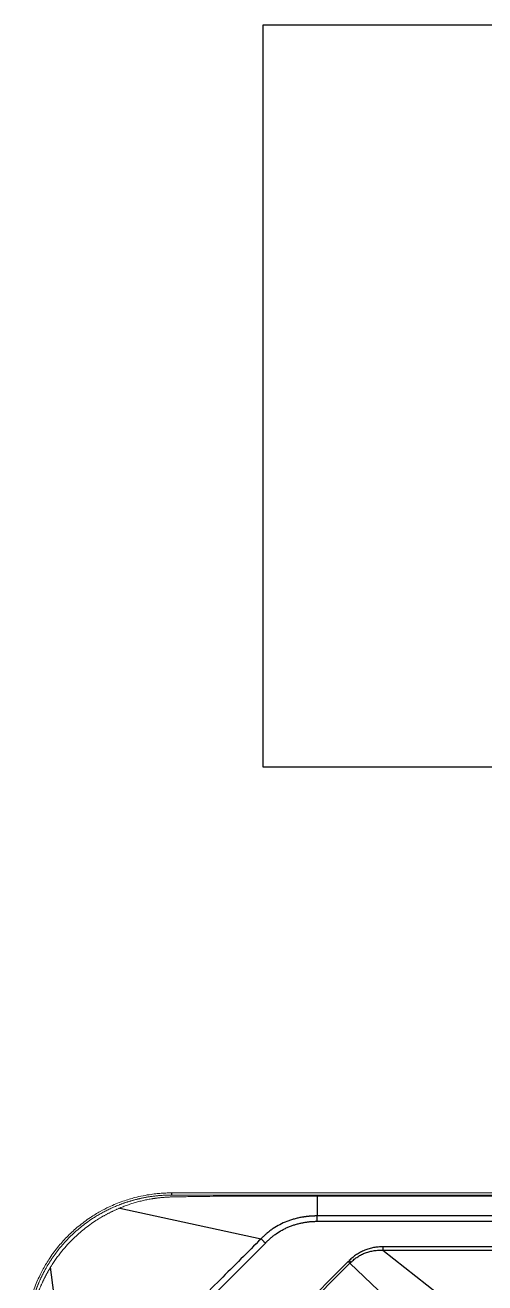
# Model space of a CAD drawing. Header units: inches. Extents: x -1 to 81, y -22 to 129.
# Drawn here: x -0.5 to 18, y 78.1 to 128.7 of the extents above; entities that cross this region are included whole.
import ezdxf

# ---------------------------------------------------------------- set-up
doc = ezdxf.new("R2010")
doc.units = ezdxf.units.IN
doc.header["$MEASUREMENT"] = 0
doc.layers.add('1', color=4, linetype='Continuous')
doc.layers.add('DIM', color=3, linetype='Continuous')

# ---------------------------------------------------------------- blocks, each defined once
blk = doc.blocks.new('2026 PACE')
at = {"layer": '1', "color": 3, "linetype": 'Continuous', "lineweight": 25}
for p, q in [((5.882, 81.752), (5.882, 81.666)), ((3.802, 81.143), (9.478, 79.91)), ((70.024, 80.826), (11.728, 80.826)), ((11.728, 80.611), (70.024, 80.611)), ((2.026, 72.112), (9.648, 79.733)), ((40.841, 79.585), (14.368, 79.585)), ((14.368, 79.448), (40.842, 79.448)), ((14.369, 79.448), (18.447, 76.24)), ((12.979, 78.996), (2.756, 68.773)), ((2.824, 68.705), (13.047, 78.928)), ((13.017, 79.034), (13.084, 78.966)), ((13.047, 78.928), (17.357, 74.811)), ((1.852, 72.285), (1.022, 78.772))]:
    blk.add_line(p, q, dxfattribs=at)
at = {"layer": '1', "color": 3, "linetype": 'Continuous', "lineweight": 18}
for p, q in [((5.882, 81.752), (75.87, 81.752)), ((70.024, 81.667), (11.728, 81.667)), ((11.728, 81.626), (70.024, 81.626))]:
    blk.add_line(p, q, dxfattribs=at)
for points, knots in [([(0, 75.87), (0, 75.886), (0, 75.918), (0.001, 75.967), (0.002, 76.016), (0.003, 76.067), (0.005, 76.118), (0.008, 76.171), (0.011, 76.224), (0.014, 76.279), (0.018, 76.334), (0.023, 76.39), (0.034, 76.511), (0.059, 76.721), (0.111, 77.022), (0.177, 77.314), (0.253, 77.585), (0.337, 77.84), (0.439, 78.106), (0.568, 78.4), (0.743, 78.744), (1.001, 79.168), (1.331, 79.612), (1.717, 80.035), (2.14, 80.42), (2.575, 80.744), (2.996, 81.001), (3.339, 81.178), (3.643, 81.312), (3.911, 81.414), (4.167, 81.498), (4.438, 81.574), (4.73, 81.641), (5.031, 81.692), (5.256, 81.719), (5.408, 81.733), (5.509, 81.74), (5.606, 81.746), (5.701, 81.749), (5.792, 81.751), (5.852, 81.752), (5.882, 81.752)], [0, 0, 0, 0, 0.005158, 0.010421, 0.015791, 0.021266, 0.026847, 0.032533, 0.038326, 0.044224, 0.050228, 0.056338, 0.062554, 0.089601, 0.124887, 0.161667, 0.186877, 0.216224, 0.249035, 0.279294, 0.320464, 0.374224, 0.440167, 0.5, 0.559832, 0.625775, 0.675957, 0.719703, 0.750965, 0.783776, 0.813123, 0.838333, 0.875114, 0.9104, 0.937447, 0.948761, 0.95972, 0.970323, 0.980571, 0.990463, 1, 1, 1, 1]), ([(3.763, 81.266), (3.778, 81.272), (3.807, 81.283), (3.851, 81.3), (3.895, 81.316), (3.939, 81.332), (3.983, 81.347), (4.027, 81.363), (4.072, 81.377), (4.116, 81.392), (4.161, 81.406), (4.205, 81.419), (4.25, 81.433), (4.295, 81.446), (4.34, 81.458), (4.385, 81.47), (4.43, 81.482), (4.475, 81.494), (4.52, 81.505), (4.565, 81.515), (4.61, 81.526), (4.656, 81.536), (4.701, 81.545), (4.747, 81.555), (4.792, 81.563), (4.838, 81.572), (4.884, 81.58), (4.929, 81.588), (4.975, 81.595), (5.021, 81.602), (5.076, 81.61), (5.14, 81.619), (5.213, 81.628), (5.287, 81.636), (5.36, 81.643), (5.434, 81.649), (5.508, 81.655), (5.582, 81.659), (5.657, 81.662), (5.732, 81.665), (5.807, 81.666), (5.857, 81.666), (5.882, 81.666)], [0, 0, 0, 0, 0.021699, 0.043369, 0.065012, 0.086629, 0.108223, 0.129794, 0.151345, 0.172878, 0.194395, 0.215896, 0.237385, 0.258862, 0.280329, 0.301787, 0.323236, 0.344679, 0.366115, 0.387545, 0.408971, 0.430393, 0.451812, 0.473229, 0.494644, 0.51606, 0.537476, 0.558896, 0.58032, 0.60175, 0.623189, 0.657122, 0.691091, 0.725108, 0.759184, 0.79333, 0.827561, 0.861892, 0.896334, 0.930863, 0.965433, 1, 1, 1, 1]), ([(5.862, 81.589), (5.849, 81.589), (5.823, 81.588), (5.784, 81.587), (5.745, 81.585), (5.705, 81.583), (5.665, 81.58), (5.625, 81.577), (5.585, 81.574), (5.546, 81.571), (5.506, 81.568), (5.466, 81.564), (5.426, 81.56), (5.386, 81.556), (5.346, 81.551), (5.307, 81.546), (5.267, 81.541), (5.228, 81.536), (5.188, 81.53), (5.149, 81.524), (5.109, 81.518), (5.052, 81.509), (4.976, 81.495), (4.884, 81.477), (4.791, 81.458), (4.699, 81.437), (4.608, 81.414), (4.517, 81.39), (4.426, 81.364), (4.336, 81.338), (4.246, 81.309), (4.156, 81.279), (4.067, 81.247), (3.978, 81.214), (3.89, 81.179), (3.831, 81.155), (3.802, 81.143)], [0, 0, 0, 0, 0.018375, 0.036897, 0.05554, 0.074281, 0.093092, 0.11195, 0.130827, 0.149708, 0.168589, 0.187468, 0.206344, 0.225213, 0.244075, 0.262928, 0.281771, 0.300604, 0.319428, 0.338242, 0.357047, 0.375842, 0.420552, 0.465195, 0.50976, 0.554245, 0.598667, 0.643047, 0.687418, 0.731821, 0.776296, 0.82086, 0.865513, 0.910256, 0.955085, 1, 1, 1, 1]), ([(11.728, 81.626), (11.646, 81.626), (11.483, 81.626), (11.239, 81.626), (10.994, 81.626), (10.75, 81.626), (10.505, 81.626), (10.261, 81.626), (10.016, 81.626), (9.772, 81.625), (9.528, 81.625), (9.283, 81.624), (9.039, 81.624), (8.692, 81.623), (8.244, 81.621), (7.695, 81.617), (7.145, 81.611), (6.738, 81.605), (6.473, 81.601), (6.351, 81.599), (6.229, 81.597), (6.107, 81.595), (5.985, 81.593), (5.903, 81.591), (5.862, 81.589)], [0, 0, 0, 0, 0.041679, 0.083361, 0.125045, 0.166723, 0.208394, 0.250064, 0.291737, 0.333413, 0.375089, 0.416763, 0.458433, 0.500101, 0.593846, 0.687579, 0.781305, 0.875027, 0.895853, 0.91668, 0.937508, 0.958337, 0.979168, 1, 1, 1, 1]), ([(0.901, 78.837), (0.909, 78.85), (0.924, 78.875), (0.946, 78.912), (0.97, 78.949), (0.993, 78.986), (1.016, 79.023), (1.04, 79.06), (1.064, 79.096), (1.089, 79.132), (1.114, 79.168), (1.138, 79.204), (1.202, 79.293), (1.306, 79.433), (1.457, 79.62), (1.616, 79.799), (1.864, 80.057), (2.218, 80.377), (2.587, 80.647), (2.856, 80.817), (3.011, 80.908), (3.169, 80.995), (3.303, 81.063), (3.414, 81.116), (3.5, 81.156), (3.587, 81.194), (3.675, 81.231), (3.734, 81.255), (3.763, 81.266)], [0, 0, 0, 0, 0.011471, 0.022908, 0.034335, 0.045765, 0.057197, 0.068625, 0.080048, 0.091466, 0.102882, 0.114295, 0.125709, 0.188521, 0.251405, 0.314104, 0.376557, 0.531938, 0.687831, 0.734939, 0.782029, 0.828966, 0.875724, 0.900614, 0.92548, 0.950328, 0.975166, 1, 1, 1, 1]), ([(3.802, 81.143), (3.786, 81.136), (3.756, 81.124), (3.71, 81.104), (3.664, 81.084), (3.618, 81.063), (3.573, 81.043), (3.528, 81.021), (3.482, 81), (3.437, 80.978), (3.392, 80.955), (3.348, 80.932), (3.303, 80.909), (3.259, 80.885), (3.214, 80.861), (3.17, 80.837), (3.126, 80.812), (3.082, 80.787), (3.039, 80.761), (2.995, 80.735), (2.952, 80.709), (2.909, 80.682), (2.866, 80.655), (2.823, 80.627), (2.714, 80.556), (2.542, 80.435), (2.313, 80.257), (2.094, 80.069), (1.87, 79.856), (1.644, 79.616), (1.452, 79.388), (1.303, 79.192), (1.19, 79.033), (1.108, 78.909), (1.052, 78.822), (1.032, 78.789), (1.022, 78.772)], [0, 0, 0, 0, 0.013445, 0.026895, 0.04035, 0.053812, 0.067283, 0.080764, 0.094256, 0.10776, 0.121278, 0.134809, 0.148354, 0.161914, 0.175488, 0.189077, 0.202681, 0.216299, 0.229931, 0.243576, 0.257235, 0.270903, 0.284573, 0.298239, 0.311895, 0.39011, 0.467953, 0.545709, 0.623531, 0.71734, 0.811637, 0.86398, 0.916281, 0.968585, 0.984308, 1, 1, 1, 1]), ([(0.086, 75.87), (0.086, 75.886), (0.086, 75.918), (0.087, 75.965), (0.088, 76.012), (0.089, 76.06), (0.091, 76.107), (0.093, 76.154), (0.095, 76.202), (0.098, 76.249), (0.101, 76.296), (0.105, 76.343), (0.109, 76.39), (0.113, 76.437), (0.118, 76.484), (0.123, 76.531), (0.129, 76.578), (0.135, 76.625), (0.141, 76.672), (0.148, 76.718), (0.155, 76.765), (0.162, 76.811), (0.17, 76.858), (0.178, 76.904), (0.187, 76.95), (0.196, 76.997), (0.205, 77.043), (0.215, 77.089), (0.225, 77.135), (0.235, 77.181), (0.246, 77.227), (0.257, 77.272), (0.269, 77.318), (0.281, 77.363), (0.293, 77.409), (0.306, 77.454), (0.319, 77.499), (0.332, 77.544), (0.346, 77.589), (0.36, 77.634), (0.374, 77.679), (0.389, 77.724), (0.404, 77.768), (0.42, 77.813), (0.436, 77.857), (0.452, 77.901), (0.469, 77.945), (0.486, 77.989), (0.503, 78.033), (0.521, 78.077), (0.539, 78.12), (0.558, 78.164), (0.576, 78.207), (0.596, 78.25), (0.615, 78.293), (0.635, 78.336), (0.655, 78.378), (0.676, 78.421), (0.697, 78.463), (0.718, 78.506), (0.74, 78.548), (0.762, 78.589), (0.784, 78.631), (0.807, 78.673), (0.83, 78.714), (0.853, 78.755), (0.877, 78.797), (0.893, 78.824), (0.901, 78.837)], [0, 0, 0, 0, 0.015238, 0.030467, 0.045689, 0.060903, 0.07611, 0.09131, 0.106503, 0.12169, 0.13687, 0.152044, 0.167213, 0.182375, 0.197533, 0.212686, 0.227834, 0.242977, 0.258116, 0.273252, 0.288383, 0.303511, 0.318636, 0.333758, 0.348877, 0.363994, 0.379108, 0.39422, 0.409331, 0.424441, 0.439549, 0.454656, 0.469762, 0.484868, 0.499974, 0.51508, 0.530186, 0.545292, 0.5604, 0.575508, 0.590618, 0.605729, 0.620842, 0.635958, 0.651075, 0.666195, 0.681318, 0.696444, 0.711573, 0.726706, 0.741843, 0.756983, 0.772129, 0.787278, 0.802433, 0.817592, 0.832757, 0.847928, 0.863104, 0.878287, 0.893476, 0.908672, 0.923874, 0.939084, 0.954301, 0.969526, 0.984759, 1, 1, 1, 1]), ([(1.022, 78.772), (1.014, 78.759), (0.998, 78.732), (0.974, 78.693), (0.951, 78.653), (0.928, 78.612), (0.906, 78.572), (0.883, 78.532), (0.861, 78.491), (0.839, 78.451), (0.818, 78.41), (0.797, 78.369), (0.776, 78.328), (0.756, 78.286), (0.735, 78.245), (0.716, 78.203), (0.696, 78.162), (0.677, 78.12), (0.658, 78.078), (0.639, 78.036), (0.621, 77.994), (0.603, 77.951), (0.586, 77.909), (0.568, 77.866), (0.551, 77.823), (0.535, 77.781), (0.519, 77.738), (0.503, 77.694), (0.487, 77.651), (0.472, 77.608), (0.457, 77.565), (0.442, 77.521), (0.428, 77.477), (0.414, 77.434), (0.401, 77.39), (0.388, 77.346), (0.375, 77.302), (0.362, 77.258), (0.35, 77.213), (0.338, 77.169), (0.327, 77.125), (0.316, 77.08), (0.305, 77.035), (0.294, 76.991), (0.284, 76.946), (0.275, 76.901), (0.265, 76.856), (0.256, 76.811), (0.248, 76.766), (0.24, 76.721), (0.232, 76.675), (0.224, 76.63), (0.217, 76.585), (0.21, 76.539), (0.204, 76.494), (0.198, 76.448), (0.192, 76.403), (0.187, 76.357), (0.182, 76.311), (0.177, 76.265), (0.173, 76.219), (0.169, 76.174), (0.165, 76.128), (0.162, 76.082), (0.159, 76.035), (0.157, 75.989), (0.155, 75.943), (0.154, 75.912), (0.153, 75.897)], [0, 0, 0, 0, 0.015237, 0.030468, 0.045692, 0.060909, 0.07612, 0.091325, 0.106525, 0.121718, 0.136906, 0.15209, 0.167268, 0.182441, 0.197609, 0.212774, 0.227933, 0.243089, 0.258241, 0.27339, 0.288535, 0.303676, 0.318815, 0.33395, 0.349083, 0.364213, 0.379341, 0.394466, 0.409589, 0.42471, 0.439829, 0.454947, 0.470063, 0.485177, 0.50029, 0.515402, 0.530513, 0.545623, 0.560733, 0.575844, 0.590954, 0.606066, 0.621178, 0.636291, 0.651406, 0.666523, 0.681641, 0.696761, 0.711883, 0.727008, 0.742135, 0.757264, 0.772396, 0.787531, 0.80267, 0.817813, 0.832961, 0.848114, 0.863273, 0.878437, 0.893608, 0.908785, 0.923969, 0.93916, 0.954358, 0.969564, 0.984778, 1, 1, 1, 1])]:
    blk.add_open_spline(points, degree=3, knots=knots, dxfattribs=at)
blk.add_open_spline([(5.882, 81.667), (7.83, 81.664), (9.779, 81.667), (11.728, 81.667)], degree=3, dxfattribs=at)
at = {"layer": '1', "color": 3, "linetype": 'Continuous', "lineweight": 25}
for points, knots in [([(11.728, 81.626), (11.728, 81.621), (11.728, 81.61), (11.728, 81.593), (11.728, 81.575), (11.728, 81.557), (11.728, 81.539), (11.728, 81.52), (11.728, 81.501), (11.728, 81.482), (11.728, 81.462), (11.728, 81.442), (11.728, 81.422), (11.728, 81.401), (11.728, 81.38), (11.728, 81.359), (11.728, 81.337), (11.728, 81.315), (11.728, 81.292), (11.728, 81.269), (11.728, 81.246), (11.728, 81.222), (11.728, 81.198), (11.728, 81.174), (11.728, 81.149), (11.728, 81.124), (11.728, 81.099), (11.728, 81.073), (11.728, 81.047), (11.728, 81.02), (11.728, 80.994), (11.728, 80.966), (11.728, 80.939), (11.728, 80.911), (11.728, 80.883), (11.728, 80.855), (11.728, 80.835), (11.728, 80.826)], [0, 0, 0, 0, 0.0285725, 0.0571451, 0.0857178, 0.1142903, 0.1428627, 0.1714349, 0.2000068, 0.2285784, 0.2571497, 0.2857207, 0.3142914, 0.3428619, 0.3714322, 0.4000024, 0.4285726, 0.4571429, 0.4857135, 0.5142846, 0.542856, 0.5714279, 0.5999999, 0.6285721, 0.6571443, 0.6857165, 0.7142885, 0.7428604, 0.7714322, 0.8000037, 0.828575, 0.8571461, 0.8857171, 0.9142879, 0.9428586, 0.9714293, 1, 1, 1, 1]), ([(11.728, 80.826), (11.715, 80.826), (11.691, 80.826), (11.654, 80.825), (11.618, 80.824), (11.582, 80.823), (11.546, 80.821), (11.511, 80.819), (11.476, 80.817), (11.441, 80.815), (11.407, 80.812), (11.373, 80.809), (11.34, 80.805), (11.306, 80.801), (11.273, 80.797), (11.241, 80.793), (11.209, 80.788), (11.177, 80.784), (11.145, 80.779), (11.072, 80.766), (10.959, 80.743), (10.807, 80.705), (10.659, 80.66), (10.463, 80.588), (10.226, 80.481), (10, 80.348), (9.831, 80.228), (9.735, 80.151), (9.667, 80.093), (9.627, 80.057), (9.588, 80.02), (9.55, 79.984), (9.513, 79.947), (9.49, 79.922), (9.478, 79.91)], [0, 0, 0, 0, 0.014795, 0.029457, 0.043988, 0.05839, 0.072662, 0.086806, 0.100823, 0.114714, 0.128479, 0.142119, 0.155635, 0.169026, 0.182295, 0.195442, 0.208466, 0.221369, 0.234152, 0.246814, 0.31048, 0.37315, 0.4349, 0.495828, 0.623364, 0.746876, 0.809999, 0.872778, 0.89493, 0.916685, 0.938056, 0.959056, 0.9797, 1, 1, 1, 1]), ([(9.648, 79.733), (9.654, 79.74), (9.666, 79.753), (9.685, 79.774), (9.705, 79.794), (9.725, 79.814), (9.756, 79.844), (9.797, 79.883), (9.869, 79.947), (9.961, 80.024), (10.116, 80.138), (10.281, 80.24), (10.454, 80.329), (10.588, 80.389), (10.725, 80.442), (10.864, 80.488), (11.005, 80.526), (11.121, 80.552), (11.211, 80.568), (11.275, 80.579), (11.339, 80.587), (11.403, 80.595), (11.468, 80.601), (11.532, 80.606), (11.597, 80.609), (11.662, 80.611), (11.706, 80.611), (11.728, 80.611)], [0, 0, 0, 0, 0.011795, 0.023756, 0.035885, 0.048182, 0.060652, 0.091151, 0.122223, 0.184501, 0.246031, 0.370887, 0.433948, 0.497443, 0.560399, 0.623435, 0.686028, 0.74876, 0.776585, 0.804404, 0.832227, 0.860069, 0.887942, 0.915859, 0.943833, 0.971875, 1, 1, 1, 1]), ([(11.728, 80.611), (11.728, 80.632), (11.728, 80.654), (11.728, 80.696), (11.728, 80.717), (11.728, 80.755), (11.728, 80.773), (11.728, 80.803), (11.728, 80.816), (11.728, 80.826)], [0, 0, 0, 0, 0.25, 0.25, 0.5, 0.5, 0.75, 0.75, 1, 1, 1, 1]), ([(9.479, 79.91), (9.209, 79.64), (8.659, 79.091), (7.817, 78.249), (6.938, 77.37), (6.012, 76.445), (5.037, 75.47), (4.012, 74.445), (2.945, 73.378), (2.22, 72.653), (1.852, 72.285)], [0, 0, 0, 0, 0.106144, 0.216187, 0.331131, 0.452128, 0.580157, 0.714838, 0.855168, 1, 1, 1, 1]), ([(9.648, 79.733), (9.619, 79.763), (9.59, 79.794), (9.533, 79.853), (9.505, 79.882), (9.478, 79.91)], [0, 0, 0, 0, 0.5, 0.5, 1, 1, 1, 1]), ([(14.368, 79.585), (14.305, 79.585), (14.243, 79.583), (14.119, 79.572), (14.057, 79.564), (13.935, 79.541), (13.875, 79.526), (13.784, 79.499), (13.755, 79.49), (13.695, 79.469), (13.666, 79.458), (13.579, 79.422), (13.523, 79.396), (13.413, 79.338), (13.359, 79.306), (13.282, 79.254), (13.256, 79.236), (13.206, 79.199), (13.181, 79.18), (13.108, 79.12), (13.062, 79.078), (13.017, 79.034)], [0, 0, 0, 0, 0.125, 0.125, 0.25, 0.25, 0.375, 0.375, 0.4375, 0.4375, 0.5, 0.5, 0.625, 0.625, 0.75, 0.75, 0.8125, 0.8125, 0.875, 0.875, 1, 1, 1, 1]), ([(13.084, 78.966), (13.105, 78.986), (13.127, 79.007), (13.171, 79.046), (13.193, 79.065), (13.261, 79.121), (13.309, 79.155), (13.383, 79.203), (13.408, 79.218), (13.46, 79.247), (13.486, 79.261), (13.565, 79.301), (13.619, 79.324), (13.729, 79.365), (13.785, 79.383), (13.87, 79.405), (13.899, 79.412), (13.957, 79.423), (13.986, 79.428), (14.074, 79.441), (14.133, 79.447), (14.25, 79.452), (14.309, 79.451), (14.369, 79.448)], [0, 0, 0, 0, 0.0625, 0.0625, 0.125, 0.125, 0.25, 0.25, 0.3125, 0.3125, 0.375, 0.375, 0.5, 0.5, 0.625, 0.625, 0.6875, 0.6875, 0.75, 0.75, 0.875, 0.875, 1, 1, 1, 1]), ([(14.369, 79.585), (14.369, 79.561), (14.369, 79.537), (14.368, 79.491), (14.368, 79.468), (14.368, 79.448)], [0, 0, 0, 0, 0.5, 0.5, 1, 1, 1, 1])]:
    blk.add_open_spline(points, degree=3, knots=knots, dxfattribs=at)
for points in [[(12.979, 78.996), (12.991, 79.009), (13.004, 79.022), (13.017, 79.034)], [(12.979, 78.996), (13.002, 78.973), (13.025, 78.95), (13.047, 78.928)], [(13.046, 78.928), (13.059, 78.941), (13.072, 78.953), (13.084, 78.966)]]:
    blk.add_open_spline(points, degree=3, dxfattribs=at)

msp = doc.modelspace()

# ---------------------------------------------------------------- linework, layer by layer
at = {"layer": 'DIM', "color": 4}
msp.add_lwpolyline([(9.043, 98.871), (71.709, 98.871), (71.709, 128.669), (9.043, 128.669)], close=True, dxfattribs=at)

# ---------------------------------------------------------------- block references
msp.add_blockref('2026 PACE', (-0.5, 0))

doc.saveas('drawing.dxf')
